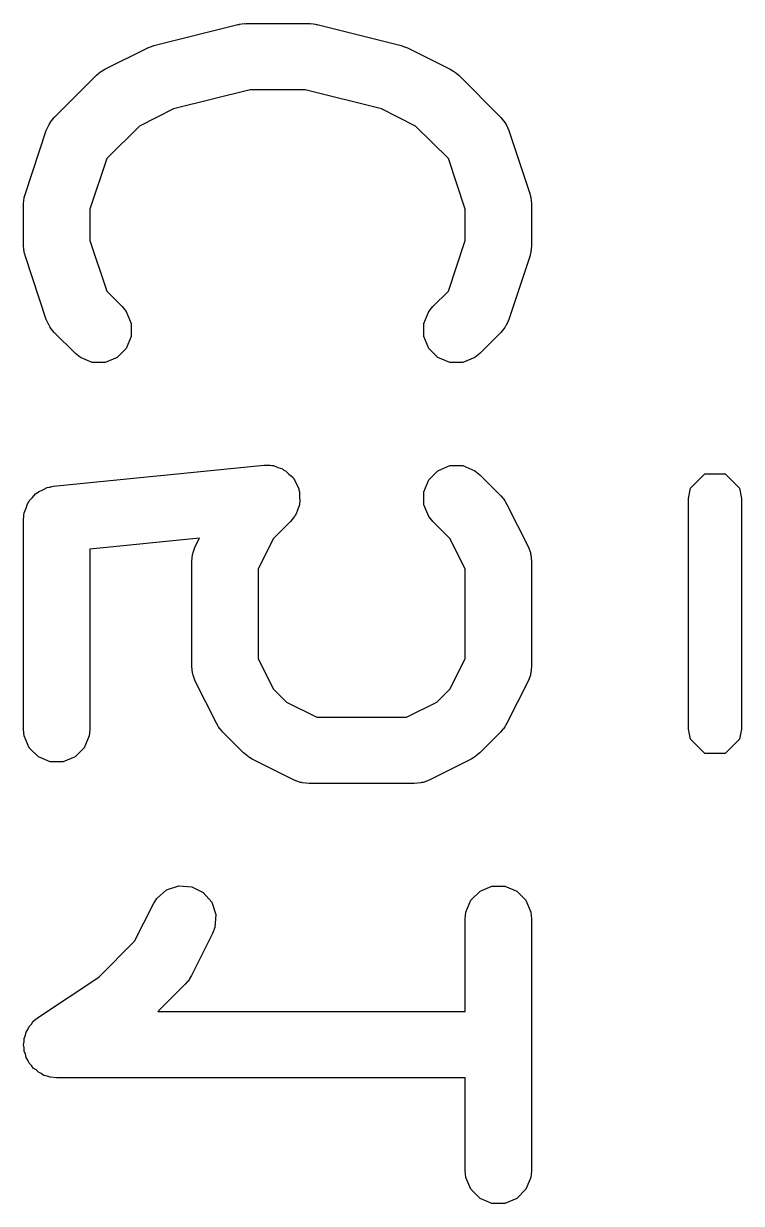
# Model space of a CAD drawing. Header units: inches. Extents: x 0.27 to 2.89, y 0.32 to 2.19.
# Drawn here: x 0.537 to 0.601, y 1.8723 to 1.9775 of the extents above; entities that cross this region are included whole.
import ezdxf

# ---------------------------------------------------------------- set-up
doc = ezdxf.new("R2010")
doc.units = ezdxf.units.IN
doc.header["$MEASUREMENT"] = 0
doc.layers.add('BLACK', color=250, linetype='CONTINUOUS')

msp = doc.modelspace()

# ---------------------------------------------------------------- linework, layer by layer
at = {"layer": 'BLACK', "linetype": 'CONTINUOUS'}
for p, q in [((0.5486, 1.97553), (0.55609, 1.9774)), ((0.55609, 1.9774), (0.55619, 1.97742)), ((0.55619, 1.97742), (0.55623, 1.97744)), ((0.55623, 1.97744), (0.55645, 1.97746)), ((0.55645, 1.97746), (0.55667, 1.97749)), ((0.55667, 1.97749), (0.55671, 1.97748)), ((0.55671, 1.97748), (0.55681, 1.97749)), ((0.55681, 1.97749), (0.56243, 1.97749)), ((0.56243, 1.97749), (0.56254, 1.97748)), ((0.56254, 1.97748), (0.56258, 1.97749)), ((0.56258, 1.97749), (0.56279, 1.97746)), ((0.56279, 1.97746), (0.56301, 1.97744)), ((0.56301, 1.97744), (0.56305, 1.97742)), ((0.56305, 1.97742), (0.56315, 1.9774)), ((0.56315, 1.9774), (0.57065, 1.97553)), ((0.54424, 1.97343), (0.54799, 1.97531)), ((0.54799, 1.97531), (0.54803, 1.97532)), ((0.54803, 1.97532), (0.54805, 1.97533)), ((0.54805, 1.97533), (0.54829, 1.97542)), ((0.54829, 1.97542), (0.54853, 1.97551)), ((0.54853, 1.97551), (0.54855, 1.97551)), ((0.54855, 1.97551), (0.5486, 1.97553)), ((0.57065, 1.97553), (0.57069, 1.97551)), ((0.57069, 1.97551), (0.57071, 1.97551)), ((0.57071, 1.97551), (0.57095, 1.97542)), ((0.57095, 1.97542), (0.5712, 1.97533)), ((0.5712, 1.97533), (0.57121, 1.97532)), ((0.57121, 1.97532), (0.57125, 1.97531)), ((0.57125, 1.97531), (0.575, 1.97343)), ((0.53972, 1.96913), (0.54347, 1.97288)), ((0.54347, 1.97288), (0.5437, 1.97306)), ((0.5437, 1.97306), (0.54375, 1.97312)), ((0.54375, 1.97312), (0.54384, 1.97318)), ((0.54384, 1.97318), (0.54392, 1.97325)), ((0.54392, 1.97325), (0.54399, 1.97328)), ((0.54399, 1.97328), (0.54424, 1.97343)), ((0.575, 1.97343), (0.57525, 1.97328)), ((0.57525, 1.97328), (0.57532, 1.97325)), ((0.57532, 1.97325), (0.5754, 1.97318)), ((0.5754, 1.97318), (0.57549, 1.97312)), ((0.57549, 1.97312), (0.57555, 1.97306)), ((0.57555, 1.97306), (0.57577, 1.97288)), ((0.57577, 1.97288), (0.57952, 1.96913)), ((0.55717, 1.97159), (0.55034, 1.96988)), ((0.56207, 1.97159), (0.55717, 1.97159)), ((0.5689, 1.96988), (0.56207, 1.97159)), ((0.55034, 1.96988), (0.54731, 1.96836)), ((0.57193, 1.96836), (0.5689, 1.96988)), ((0.53925, 1.9685), (0.53932, 1.96858)), ((0.53932, 1.96858), (0.53936, 1.96868)), ((0.53936, 1.96868), (0.53972, 1.96913)), ((0.57952, 1.96913), (0.57989, 1.96868)), ((0.57989, 1.96868), (0.57993, 1.96858)), ((0.57993, 1.96858), (0.58, 1.9685)), ((0.53714, 1.96235), (0.53901, 1.96797)), ((0.53901, 1.96797), (0.53925, 1.9685)), ((0.54731, 1.96836), (0.54439, 1.96545)), ((0.57485, 1.96545), (0.57193, 1.96836)), ((0.58, 1.9685), (0.58023, 1.96797)), ((0.58023, 1.96797), (0.58211, 1.96235)), ((0.54439, 1.96545), (0.54289, 1.96094)), ((0.57636, 1.96094), (0.57485, 1.96545)), ((0.53707, 1.96206), (0.53714, 1.96235)), ((0.58211, 1.96235), (0.58217, 1.96206)), ((0.53698, 1.96142), (0.53701, 1.96171)), ((0.53698, 1.95767), (0.53698, 1.96142)), ((0.53701, 1.96179), (0.53703, 1.96189)), ((0.53701, 1.96171), (0.53701, 1.96179)), ((0.53703, 1.96189), (0.53704, 1.96199)), ((0.53704, 1.96199), (0.53707, 1.96206)), ((0.58217, 1.96206), (0.5822, 1.96199)), ((0.5822, 1.96199), (0.58221, 1.96189)), ((0.58221, 1.96189), (0.58224, 1.96179)), ((0.58224, 1.96179), (0.58223, 1.96171)), ((0.58223, 1.96171), (0.58226, 1.96142)), ((0.58226, 1.96142), (0.58226, 1.95767)), ((0.54289, 1.96094), (0.54289, 1.95815)), ((0.57636, 1.95815), (0.57636, 1.96094)), ((0.54289, 1.95815), (0.54439, 1.95364)), ((0.57485, 1.95364), (0.57636, 1.95815)), ((0.53701, 1.95738), (0.53698, 1.95767)), ((0.53701, 1.9573), (0.53701, 1.95738)), ((0.53703, 1.9572), (0.53701, 1.9573)), ((0.53704, 1.95709), (0.53703, 1.9572)), ((0.53707, 1.95702), (0.53704, 1.95709)), ((0.53714, 1.95673), (0.53707, 1.95702)), ((0.58217, 1.95702), (0.58211, 1.95673)), ((0.5822, 1.95709), (0.58217, 1.95702)), ((0.58221, 1.9572), (0.5822, 1.95709)), ((0.58224, 1.9573), (0.58221, 1.9572)), ((0.58226, 1.95767), (0.58223, 1.95738)), ((0.58223, 1.95738), (0.58224, 1.9573)), ((0.53901, 1.95111), (0.53714, 1.95673)), ((0.58211, 1.95673), (0.58023, 1.95111)), ((0.54439, 1.95364), (0.54578, 1.95226)), ((0.57347, 1.95226), (0.57485, 1.95364)), ((0.54578, 1.95226), (0.54614, 1.95181)), ((0.54614, 1.95181), (0.54658, 1.95074)), ((0.57266, 1.95074), (0.5731, 1.95181)), ((0.5731, 1.95181), (0.57347, 1.95226)), ((0.53925, 1.95058), (0.53901, 1.95111)), ((0.54658, 1.95074), (0.54658, 1.94959)), ((0.57266, 1.94959), (0.57266, 1.95074)), ((0.58023, 1.95111), (0.58, 1.95058)), ((0.53932, 1.9505), (0.53925, 1.95058)), ((0.53936, 1.9504), (0.53932, 1.9505)), ((0.53972, 1.94995), (0.53936, 1.9504)), ((0.5416, 1.94808), (0.53972, 1.94995)), ((0.54658, 1.94959), (0.54614, 1.94853)), ((0.5731, 1.94853), (0.57266, 1.94959)), ((0.57952, 1.94995), (0.57765, 1.94808)), ((0.57989, 1.9504), (0.57952, 1.94995)), ((0.57993, 1.9505), (0.57989, 1.9504)), ((0.58, 1.95058), (0.57993, 1.9505)), ((0.54614, 1.94853), (0.54533, 1.94771)), ((0.57392, 1.94771), (0.5731, 1.94853)), ((0.54205, 1.94771), (0.5416, 1.94808)), ((0.54311, 1.94727), (0.54205, 1.94771)), ((0.54533, 1.94771), (0.54426, 1.94727)), ((0.57498, 1.94727), (0.57392, 1.94771)), ((0.5772, 1.94771), (0.57613, 1.94727)), ((0.57765, 1.94808), (0.5772, 1.94771)), ((0.54426, 1.94727), (0.54311, 1.94727)), ((0.57613, 1.94727), (0.57498, 1.94727)), ((0.53964, 1.93623), (0.55839, 1.93811)), ((0.55839, 1.93811), (0.55897, 1.93811)), ((0.55897, 1.93811), (0.55911, 1.93807)), ((0.55911, 1.93807), (0.55926, 1.93807)), ((0.55926, 1.93807), (0.55966, 1.9379)), ((0.57392, 1.93762), (0.57498, 1.93807)), ((0.57498, 1.93807), (0.57613, 1.93807)), ((0.57613, 1.93807), (0.5772, 1.93762)), ((0.55966, 1.9379), (0.56007, 1.93778)), ((0.56007, 1.93778), (0.56019, 1.93768)), ((0.56019, 1.93768), (0.56033, 1.93762)), ((0.56033, 1.93762), (0.56063, 1.93732)), ((0.56063, 1.93732), (0.56097, 1.93705)), ((0.56097, 1.93705), (0.56104, 1.93692)), ((0.5731, 1.93681), (0.57392, 1.93762)), ((0.5772, 1.93762), (0.57765, 1.93726)), ((0.57765, 1.93726), (0.57952, 1.93538)), ((0.59642, 1.93605), (0.5977, 1.93733)), ((0.5977, 1.93733), (0.59951, 1.93733)), ((0.59951, 1.93733), (0.60079, 1.93605)), ((0.5383, 1.93575), (0.5387, 1.93592)), ((0.5387, 1.93592), (0.53908, 1.93612)), ((0.53908, 1.93612), (0.53929, 1.93616)), ((0.53929, 1.93616), (0.53936, 1.93619)), ((0.53936, 1.93619), (0.53943, 1.93619)), ((0.53943, 1.93619), (0.53964, 1.93623)), ((0.56104, 1.93692), (0.56114, 1.93681)), ((0.56114, 1.93681), (0.56131, 1.93641)), ((0.56131, 1.93641), (0.56151, 1.93603)), ((0.56151, 1.93603), (0.56152, 1.93588)), ((0.57266, 1.93575), (0.5731, 1.93681)), ((0.59624, 1.93514), (0.59642, 1.93605)), ((0.60079, 1.93605), (0.60097, 1.93514)), ((0.53743, 1.9348), (0.53748, 1.93494)), ((0.53748, 1.93494), (0.53779, 1.93524)), ((0.53779, 1.93524), (0.53806, 1.93557)), ((0.53806, 1.93557), (0.53819, 1.93564)), ((0.53819, 1.93564), (0.5383, 1.93575)), ((0.56152, 1.93588), (0.56158, 1.93575)), ((0.56158, 1.93575), (0.56158, 1.93531)), ((0.56158, 1.93531), (0.56162, 1.93488)), ((0.56162, 1.93488), (0.56158, 1.93474)), ((0.57266, 1.93459), (0.57266, 1.93575)), ((0.57952, 1.93538), (0.57971, 1.93516)), ((0.57971, 1.93516), (0.57977, 1.93511)), ((0.57977, 1.93511), (0.57982, 1.93502)), ((0.57982, 1.93502), (0.57989, 1.93494)), ((0.57989, 1.93494), (0.57992, 1.93486)), ((0.57992, 1.93486), (0.58007, 1.93462)), ((0.59624, 1.91457), (0.59624, 1.93514)), ((0.60097, 1.93514), (0.60097, 1.91457)), ((0.53702, 1.93365), (0.53704, 1.93387)), ((0.53704, 1.93387), (0.53721, 1.93427)), ((0.53721, 1.93427), (0.53733, 1.93468)), ((0.53733, 1.93468), (0.53743, 1.9348)), ((0.56142, 1.93419), (0.56129, 1.93378)), ((0.56158, 1.93459), (0.56142, 1.93419)), ((0.56158, 1.93474), (0.56158, 1.93459)), ((0.5731, 1.93353), (0.57266, 1.93459)), ((0.58007, 1.93462), (0.58195, 1.93087)), ((0.53698, 1.93329), (0.53701, 1.93351)), ((0.53698, 1.91455), (0.53698, 1.93329)), ((0.537, 1.93358), (0.53702, 1.93365)), ((0.53701, 1.93351), (0.537, 1.93358)), ((0.56077, 1.93308), (0.55924, 1.93155)), ((0.56114, 1.93353), (0.56077, 1.93308)), ((0.5612, 1.93367), (0.56114, 1.93353)), ((0.56129, 1.93378), (0.5612, 1.93367)), ((0.57347, 1.93308), (0.5731, 1.93353)), ((0.57501, 1.93155), (0.57347, 1.93308)), ((0.55266, 1.9316), (0.54289, 1.93062)), ((0.55209, 1.93033), (0.55229, 1.93087)), ((0.55229, 1.93087), (0.55266, 1.9316)), ((0.55924, 1.93155), (0.55789, 1.92885)), ((0.57636, 1.92885), (0.57501, 1.93155)), ((0.58195, 1.93087), (0.58216, 1.93033)), ((0.54289, 1.93062), (0.54289, 1.91455)), ((0.55198, 1.92955), (0.55204, 1.93012)), ((0.55204, 1.93012), (0.55208, 1.93022)), ((0.55208, 1.93022), (0.55209, 1.93033)), ((0.58216, 1.93033), (0.58216, 1.93022)), ((0.58216, 1.93022), (0.5822, 1.93012)), ((0.5822, 1.93012), (0.58226, 1.92955)), ((0.55198, 1.92017), (0.55198, 1.92955)), ((0.55789, 1.92885), (0.55789, 1.92087)), ((0.57636, 1.92087), (0.57636, 1.92885)), ((0.58226, 1.92955), (0.58226, 1.92017)), ((0.55204, 1.9196), (0.55198, 1.92017)), ((0.55789, 1.92087), (0.55924, 1.91817)), ((0.57501, 1.91817), (0.57636, 1.92087)), ((0.58226, 1.92017), (0.5822, 1.9196)), ((0.55208, 1.9195), (0.55204, 1.9196)), ((0.55209, 1.91939), (0.55208, 1.9195)), ((0.55229, 1.91885), (0.55209, 1.91939)), ((0.58216, 1.91939), (0.58195, 1.91885)), ((0.5822, 1.9196), (0.58216, 1.9195)), ((0.58216, 1.9195), (0.58216, 1.91939)), ((0.55417, 1.9151), (0.55229, 1.91885)), ((0.55924, 1.91817), (0.56043, 1.91697)), ((0.57381, 1.91697), (0.57501, 1.91817)), ((0.58195, 1.91885), (0.58007, 1.9151)), ((0.56043, 1.91697), (0.56313, 1.91563)), ((0.57111, 1.91563), (0.57381, 1.91697)), ((0.55433, 1.91485), (0.55417, 1.9151)), ((0.55436, 1.91478), (0.55433, 1.91485)), ((0.56313, 1.91563), (0.57111, 1.91563)), ((0.57992, 1.91485), (0.57989, 1.91478)), ((0.58007, 1.9151), (0.57992, 1.91485)), ((0.53704, 1.91397), (0.53698, 1.91455)), ((0.53748, 1.91291), (0.53704, 1.91397)), ((0.54283, 1.91397), (0.54239, 1.91291)), ((0.54289, 1.91455), (0.54283, 1.91397)), ((0.55442, 1.9147), (0.55436, 1.91478)), ((0.55448, 1.91461), (0.55442, 1.9147)), ((0.55454, 1.91456), (0.55448, 1.91461)), ((0.55472, 1.91433), (0.55454, 1.91456)), ((0.5566, 1.91246), (0.55472, 1.91433)), ((0.57952, 1.91433), (0.57765, 1.91246)), ((0.57971, 1.91456), (0.57952, 1.91433)), ((0.57977, 1.91461), (0.57971, 1.91456)), ((0.57982, 1.9147), (0.57977, 1.91461)), ((0.57989, 1.91478), (0.57982, 1.9147)), ((0.59642, 1.91367), (0.59624, 1.91457)), ((0.60097, 1.91457), (0.60079, 1.91367)), ((0.5383, 1.91209), (0.53748, 1.91291)), ((0.54239, 1.91291), (0.54158, 1.91209)), ((0.5977, 1.91239), (0.59642, 1.91367)), ((0.60079, 1.91367), (0.59951, 1.91239)), ((0.53936, 1.91165), (0.5383, 1.91209)), ((0.54158, 1.91209), (0.54051, 1.91165)), ((0.55682, 1.91227), (0.5566, 1.91246)), ((0.55688, 1.91221), (0.55682, 1.91227)), ((0.55696, 1.91216), (0.55688, 1.91221)), ((0.55704, 1.91209), (0.55696, 1.91216)), ((0.55712, 1.91206), (0.55704, 1.91209)), ((0.55736, 1.91191), (0.55712, 1.91206)), ((0.56111, 1.91003), (0.55736, 1.91191)), ((0.57688, 1.91191), (0.57313, 1.91003)), ((0.57713, 1.91206), (0.57688, 1.91191)), ((0.5772, 1.91209), (0.57713, 1.91206)), ((0.57728, 1.91216), (0.5772, 1.91209)), ((0.57737, 1.91221), (0.57728, 1.91216)), ((0.57742, 1.91227), (0.57737, 1.91221)), ((0.57765, 1.91246), (0.57742, 1.91227)), ((0.59951, 1.91239), (0.5977, 1.91239)), ((0.54051, 1.91165), (0.53936, 1.91165)), ((0.56166, 1.90982), (0.56111, 1.91003)), ((0.56176, 1.90982), (0.56166, 1.90982)), ((0.56186, 1.90978), (0.56176, 1.90982)), ((0.56243, 1.90972), (0.56186, 1.90978)), ((0.57181, 1.90972), (0.56243, 1.90972)), ((0.57238, 1.90978), (0.57181, 1.90972)), ((0.57248, 1.90982), (0.57238, 1.90978)), ((0.57259, 1.90982), (0.57248, 1.90982)), ((0.57313, 1.91003), (0.57259, 1.90982)), ((0.54885, 1.89948), (0.54972, 1.90024)), ((0.54972, 1.90024), (0.55082, 1.9006)), ((0.55082, 1.9006), (0.55197, 1.90052)), ((0.55197, 1.90052), (0.553, 1.90001)), ((0.57685, 1.89931), (0.57767, 1.90013)), ((0.57767, 1.90013), (0.57873, 1.90057)), ((0.57873, 1.90057), (0.57988, 1.90057)), ((0.57988, 1.90057), (0.58095, 1.90013)), ((0.58095, 1.90013), (0.58176, 1.89931)), ((0.54855, 1.89899), (0.54885, 1.89948)), ((0.553, 1.90001), (0.55375, 1.89914)), ((0.55375, 1.89914), (0.55412, 1.89804)), ((0.57641, 1.89825), (0.57685, 1.89931)), ((0.58176, 1.89931), (0.5822, 1.89825)), ((0.54688, 1.89567), (0.54855, 1.89899)), ((0.55412, 1.89804), (0.55403, 1.89689)), ((0.57636, 1.89767), (0.57641, 1.89825)), ((0.5822, 1.89825), (0.58226, 1.89767)), ((0.57636, 1.88938), (0.57636, 1.89767)), ((0.58226, 1.89767), (0.58226, 1.87518)), ((0.55383, 1.89635), (0.55195, 1.8926)), ((0.55403, 1.89689), (0.55383, 1.89635)), ((0.54368, 1.89247), (0.54688, 1.89567)), ((0.5383, 1.88888), (0.54368, 1.89247)), ((0.5514, 1.89184), (0.54894, 1.88938)), ((0.55159, 1.89206), (0.5514, 1.89184)), ((0.55164, 1.89211), (0.55159, 1.89206)), ((0.5517, 1.8922), (0.55164, 1.89211)), ((0.55177, 1.89228), (0.5517, 1.8922)), ((0.5518, 1.89236), (0.55177, 1.89228)), ((0.55195, 1.8926), (0.5518, 1.89236)), ((0.53785, 1.88852), (0.5383, 1.88888)), ((0.5383, 1.88888), (0.5383, 1.88888)), ((0.5383, 1.88888), (0.5383, 1.88888)), ((0.5383, 1.88888), (0.5383, 1.88888)), ((0.54894, 1.88938), (0.57636, 1.88938)), ((0.53715, 1.88727), (0.53721, 1.88756)), ((0.53721, 1.88756), (0.53737, 1.8878)), ((0.53737, 1.8878), (0.53748, 1.88807)), ((0.53748, 1.88807), (0.53769, 1.88827)), ((0.53769, 1.88827), (0.53785, 1.88852)), ((0.53698, 1.88643), (0.53704, 1.88671)), ((0.53704, 1.887), (0.53715, 1.88727)), ((0.53704, 1.88671), (0.53704, 1.887)), ((0.53704, 1.88614), (0.53698, 1.88643)), ((0.53704, 1.88585), (0.53704, 1.88614)), ((0.53715, 1.88558), (0.53704, 1.88585)), ((0.53721, 1.8853), (0.53715, 1.88558)), ((0.53737, 1.88506), (0.53721, 1.8853)), ((0.53748, 1.88479), (0.53737, 1.88506)), ((0.53769, 1.88458), (0.53748, 1.88479)), ((0.53785, 1.88434), (0.53769, 1.88458)), ((0.53809, 1.88418), (0.53785, 1.88434)), ((0.5383, 1.88397), (0.53809, 1.88418)), ((0.53856, 1.88386), (0.5383, 1.88397)), ((0.5388, 1.8837), (0.53856, 1.88386)), ((0.53909, 1.88364), (0.5388, 1.8837)), ((0.53936, 1.88353), (0.53909, 1.88364)), ((0.53993, 1.88347), (0.53936, 1.88353)), ((0.53994, 1.88347), (0.53993, 1.88347)), ((0.53993, 1.88347), (0.53993, 1.88347)), ((0.57636, 1.88347), (0.53994, 1.88347)), ((0.53994, 1.88347), (0.53994, 1.88347)), ((0.57636, 1.87518), (0.57636, 1.88347)), ((0.57641, 1.8746), (0.57636, 1.87518)), ((0.58226, 1.87518), (0.5822, 1.8746)), ((0.57685, 1.87354), (0.57641, 1.8746)), ((0.5822, 1.8746), (0.58176, 1.87354)), ((0.57767, 1.87272), (0.57685, 1.87354)), ((0.58176, 1.87354), (0.58095, 1.87272)), ((0.57873, 1.87228), (0.57767, 1.87272)), ((0.57988, 1.87228), (0.57873, 1.87228)), ((0.58095, 1.87272), (0.57988, 1.87228))]:
    msp.add_line(p, q, dxfattribs=at)

doc.saveas('drawing.dxf')
